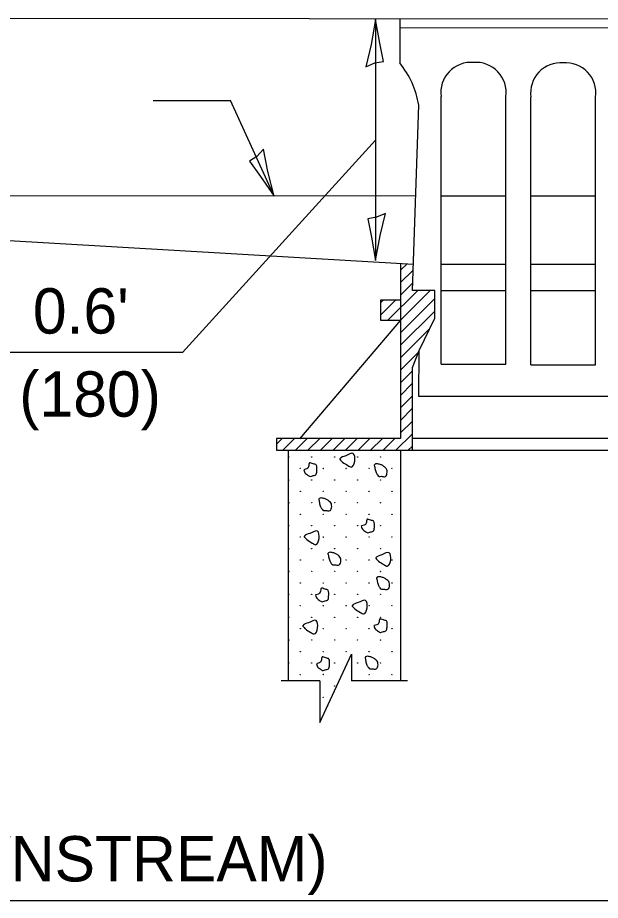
# Model space of a CAD drawing. Extents: x 99512 to 100192, y 99869 to 100309.
# Drawn here: x 100027.22 to 100058.05, y 100138.1 to 100184.83 of the extents above; entities that cross this region are included whole.
import ezdxf

# ---------------------------------------------------------------- set-up
doc = ezdxf.new("R2010")
doc.units = 0
for name, color, linetype in [('Design_PR_Back of Gutter or Curb line', 7, 'Continuous'), ('Design_PR_Roadway Dimensions', 7, 'Continuous'), ('Design_PR_Roadway Notes', 7, 'Continuous'), ('Drainage_PR_Adjustment Items', 7, 'Continuous'), ('Level 43', 7, 'Continuous'), ('Level 46', 7, 'Continuous'), ('Level 52', 7, 'Continuous'), ('Level 53', 7, 'Continuous'), ('Level 54', 7, 'Continuous'), ('Removal_Items', 7, 'Continuous')]:
    doc.layers.add(name, color=color, linetype=linetype)

msp = doc.modelspace()

# ---------------------------------------------------------------- linework, layer by layer
at = {"layer": 'Design_PR_Back of Gutter or Curb line'}
for p, q in [((99973.444, 100184.834), (100148.188, 100184.72)), ((99973.444, 100184.834), (100148.188, 100184.72)), ((99985.387, 100175.444), (100048.156, 100171.79)), ((99985.387, 100175.444), (100048.156, 100171.79)), ((100049.647, 100171.787), (100053.052, 100171.787)), ((100049.647, 100171.787), (100053.052, 100171.787)), ((100054.369, 100171.787), (100057.804, 100171.787)), ((100054.369, 100171.787), (100057.804, 100171.787))]:
    msp.add_line(p, q, dxfattribs=at)
at = {"layer": 'Design_PR_Roadway Notes'}
for p, q in [((100034.389, 100180.447), (100038.484, 100180.447)), ((100034.389, 100180.447), (100038.484, 100180.447)), ((100040.788, 100175.381), (100038.484, 100180.448)), ((100040.788, 100175.381), (100038.484, 100180.448)), ((100043.215, 100147.52), (100044.886, 100151.135)), ((100043.215, 100147.52), (100044.886, 100151.135)), ((100044.886, 100151.135), (100044.886, 100149.719)), ((100044.886, 100151.135), (100044.886, 100149.719)), ((100041.154, 100149.731), (100043.215, 100149.731)), ((100041.154, 100149.731), (100043.215, 100149.731)), ((100043.215, 100149.719), (100043.215, 100147.52)), ((100043.215, 100149.719), (100043.215, 100147.52)), ((100044.886, 100149.731), (100047.853, 100149.731)), ((100044.886, 100149.731), (100047.853, 100149.731))]:
    msp.add_line(p, q, dxfattribs=at)
msp.add_lwpolyline([(100040.229, 100177.873), (100039.876, 100177.489), (100039.49, 100177.227), (100040.074, 100176.429), (100040.788, 100175.381), (100040.457, 100176.695)], close=True, dxfattribs=at)
msp.add_lwpolyline([(100040.229, 100177.873), (100039.876, 100177.489), (100039.49, 100177.227), (100040.074, 100176.429), (100040.788, 100175.381), (100040.457, 100176.695)], close=True, dxfattribs=at)
at = {"layer": 'Drainage_PR_Adjustment Items'}
for points in [[(100047.478, 100171.466), (100047.82, 100171.808)], [(100047.478, 100171.466), (100047.82, 100171.808)], [(100047.478, 100170.806), (100048.141, 100171.466)], [(100047.478, 100170.806), (100048.141, 100171.466)], [(100047.478, 100170.14), (100048.114, 100170.779)], [(100047.478, 100170.14), (100048.114, 100170.779)], [(100046.809, 100168.808), (100048.387, 100170.386)], [(100046.809, 100168.808), (100048.387, 100170.386)], [(100047.472, 100168.808), (100049.05, 100170.386)], [(100047.472, 100168.808), (100049.05, 100170.386)], [(100047.478, 100168.154), (100049.281, 100169.954), (100049.287, 100169.96)], [(100047.478, 100168.154), (100049.281, 100169.954), (100049.287, 100169.96)], [(100046.413, 100169.075), (100047.217, 100169.882)], [(100046.413, 100169.738), (100046.557, 100169.882)], [(100046.413, 100169.075), (100047.217, 100169.882)], [(100046.413, 100169.738), (100046.557, 100169.882)], [(100047.478, 100167.488), (100049.272, 100169.279), (100049.287, 100169.297)], [(100047.478, 100167.488), (100049.272, 100169.279), (100049.287, 100169.297)], [(100047.478, 100166.825), (100049.014, 100168.361)], [(100047.478, 100166.825), (100049.014, 100168.361)], [(100047.478, 100166.162), (100048.414, 100167.098)], [(100047.478, 100166.162), (100048.414, 100167.098)], [(100047.478, 100165.496), (100048.099, 100166.12)], [(100047.478, 100165.496), (100048.099, 100166.12)], [(100047.478, 100164.836), (100048.099, 100165.457)], [(100047.478, 100164.836), (100048.099, 100165.457)], [(100047.481, 100164.173), (100048.099, 100164.794)], [(100047.481, 100164.173), (100048.099, 100164.794)], [(100047.481, 100163.51), (100048.099, 100164.131)], [(100047.481, 100163.51), (100048.099, 100164.131)], [(100047.481, 100162.847), (100048.102, 100163.468)], [(100047.481, 100162.847), (100048.102, 100163.468)], [(100040.914, 100162.25), (100041.211, 100162.547)], [(100040.914, 100162.25), (100041.211, 100162.547)], [(100041.253, 100161.926), (100041.874, 100162.547)], [(100041.253, 100161.926), (100041.874, 100162.547)], [(100041.916, 100161.926), (100042.537, 100162.547)], [(100041.916, 100161.926), (100042.537, 100162.547)], [(100042.579, 100161.926), (100043.2, 100162.547)], [(100042.579, 100161.926), (100043.2, 100162.547)], [(100043.242, 100161.926), (100043.863, 100162.547)], [(100043.242, 100161.926), (100043.863, 100162.547)], [(100043.908, 100161.926), (100044.529, 100162.547)], [(100043.908, 100161.926), (100044.529, 100162.547)], [(100044.568, 100161.926), (100045.189, 100162.547)], [(100044.568, 100161.926), (100045.189, 100162.547)], [(100045.234, 100161.926), (100045.855, 100162.547)], [(100045.234, 100161.926), (100045.855, 100162.547)], [(100045.894, 100161.926), (100046.518, 100162.547)], [(100045.894, 100161.926), (100046.518, 100162.547)], [(100046.56, 100161.926), (100047.181, 100162.547)], [(100046.56, 100161.926), (100047.181, 100162.547)], [(100047.223, 100161.926), (100048.102, 100162.805)], [(100047.223, 100161.926), (100048.102, 100162.805)], [(100047.886, 100161.926), (100048.102, 100162.142)], [(100047.886, 100161.926), (100048.102, 100162.142)]]:
    msp.add_lwpolyline(points, dxfattribs=at)
at = {"layer": 'Level 43'}
for p, q in [((100046.158, 100184.738), (100046.158, 100171.97)), ((100046.158, 100184.738), (100046.158, 100171.97)), ((100046.158, 100178.353), (100035.945, 100167.104)), ((100046.158, 100178.353), (100035.945, 100167.104)), ((100035.945, 100167.104), (100026.638, 100167.104)), ((100035.945, 100167.104), (100026.638, 100167.104)), ((99985.426, 100138.096), (100060.783, 100138.096)), ((99985.426, 100138.096), (100060.783, 100138.096))]:
    msp.add_line(p, q, dxfattribs=at)
for points in [[(100045.635, 100182.238), (100046.115, 100182.442), (100046.576, 100182.52), (100046.375, 100183.488), (100046.158, 100184.738), (100045.915, 100183.404)], [(100045.635, 100182.238), (100046.115, 100182.442), (100046.576, 100182.52), (100046.375, 100183.488), (100046.158, 100184.738), (100045.915, 100183.404)], [(100046.681, 100174.47), (100046.201, 100174.266), (100045.74, 100174.188), (100045.941, 100173.22), (100046.158, 100171.97), (100046.401, 100173.304)], [(100046.681, 100174.47), (100046.201, 100174.266), (100045.74, 100174.188), (100045.941, 100173.22), (100046.158, 100171.97), (100046.401, 100173.304)]]:
    msp.add_lwpolyline(points, close=True, dxfattribs=at)
at = {"layer": 'Level 46'}
for p, q in [((99985.387, 100175.444), (100048.273, 100175.402)), ((99985.387, 100175.444), (100048.273, 100175.402)), ((100049.623, 100175.402), (100053.052, 100175.402)), ((100049.623, 100175.402), (100053.052, 100175.402)), ((100054.378, 100175.399), (100057.801, 100175.399)), ((100054.378, 100175.399), (100057.801, 100175.399))]:
    msp.add_line(p, q, dxfattribs=at)
at = {"layer": 'Level 52'}
for p, q in [((100047.433, 100184.786), (100047.433, 100182.434)), ((100047.433, 100184.786), (100047.433, 100182.434)), ((100047.433, 100184.297), (100074.196, 100184.318)), ((100047.433, 100184.297), (100074.196, 100184.318)), ((100049.623, 100166.48), (100049.623, 100180.652)), ((100049.623, 100166.48), (100049.623, 100180.652)), ((100053.052, 100166.48), (100053.052, 100180.652)), ((100053.052, 100166.48), (100053.052, 100180.652)), ((100054.372, 100166.456), (100054.372, 100180.628)), ((100054.372, 100166.456), (100054.372, 100180.628)), ((100057.801, 100166.456), (100057.801, 100180.628)), ((100057.801, 100166.456), (100057.801, 100180.628)), ((100048.102, 100170.386), (100048.444, 100180.202)), ((100048.102, 100170.386), (100048.444, 100180.202)), ((100047.478, 100171.826), (100047.478, 100169.882)), ((100047.478, 100171.826), (100047.478, 100169.882)), ((100049.287, 100170.386), (100048.102, 100170.386)), ((100049.287, 100170.386), (100048.102, 100170.386)), ((100049.287, 100168.928), (100049.287, 100170.386)), ((100049.287, 100168.928), (100049.287, 100170.386)), ((100049.623, 100170.386), (100053.058, 100170.389)), ((100049.623, 100170.386), (100053.058, 100170.389)), ((100054.402, 100170.389), (100057.81, 100170.392)), ((100054.402, 100170.389), (100057.81, 100170.392)), ((100047.478, 100169.882), (100046.413, 100169.882)), ((100046.413, 100169.882), (100046.413, 100168.808)), ((100047.478, 100169.882), (100046.413, 100169.882)), ((100046.413, 100169.882), (100046.413, 100168.808)), ((100047.478, 100169.882), (100047.478, 100168.808)), ((100047.478, 100169.882), (100047.478, 100168.808)), ((100047.484, 100168.808), (100042.123, 100162.541)), ((100047.484, 100168.808), (100042.123, 100162.541)), ((100046.413, 100168.808), (100047.478, 100168.808)), ((100046.413, 100168.808), (100047.478, 100168.808)), ((100047.478, 100168.808), (100047.478, 100162.547)), ((100047.478, 100168.808), (100047.478, 100162.547)), ((100048.459, 100167.209), (100049.287, 100168.928)), ((100048.459, 100167.209), (100049.287, 100168.928)), ((100048.102, 100166.309), (100048.459, 100167.209)), ((100048.102, 100166.309), (100048.459, 100167.209)), ((100048.438, 100167.155), (100048.435, 100164.794)), ((100048.438, 100167.155), (100048.435, 100164.794)), ((100048.102, 100161.926), (100048.102, 100166.309)), ((100048.102, 100161.926), (100048.102, 100166.309)), ((100049.623, 100166.48), (100053.052, 100166.48)), ((100049.623, 100166.48), (100053.052, 100166.48)), ((100054.372, 100166.456), (100057.801, 100166.456)), ((100054.372, 100166.456), (100057.801, 100166.456)), ((100048.435, 100164.794), (100070.32, 100164.794)), ((100048.435, 100164.794), (100070.32, 100164.794)), ((100047.478, 100162.547), (100040.914, 100162.544)), ((100040.914, 100162.547), (100040.914, 100161.926)), ((100047.478, 100162.547), (100040.914, 100162.544)), ((100040.914, 100162.547), (100040.914, 100161.926)), ((100060.078, 100162.55), (100048.108, 100162.547)), ((100060.078, 100162.55), (100048.108, 100162.547)), ((100040.914, 100161.926), (100048.102, 100161.926)), ((100040.914, 100161.926), (100048.102, 100161.926)), ((100041.529, 100161.926), (100041.529, 100149.731)), ((100041.529, 100161.926), (100041.529, 100149.731)), ((100047.478, 100161.926), (100047.478, 100149.731)), ((100047.478, 100161.926), (100047.478, 100149.731)), ((100048.102, 100161.926), (100073.398, 100161.932)), ((100048.102, 100161.926), (100073.398, 100161.932))]:
    msp.add_line(p, q, dxfattribs=at)
for centre, radius, start, end in [((100043.736, 100179.415), 4.774, 9.4951, 39.2397), ((100043.736, 100179.415), 4.774, 9.4951, 39.2397), ((100051.209, 100180.867), 1.601, 85.4008, 187.7663), ((100051.209, 100180.867), 1.601, 85.4008, 187.7663), ((100051.466, 100180.867), 1.601, 352.2337, 94.5992), ((100051.466, 100180.867), 1.601, 352.2337, 94.5992), ((100055.958, 100180.845), 1.601, 85.4008, 187.7663), ((100055.958, 100180.845), 1.601, 85.4008, 187.7663), ((100056.215, 100180.845), 1.601, 352.2337, 94.5992), ((100056.215, 100180.845), 1.601, 352.2337, 94.5992)]:
    msp.add_arc(centre, radius, start, end, dxfattribs=at)
at = {"layer": 'Level 53'}
for p, q in [((100047.478, 100171.826), (100047.478, 100171.826)), ((100047.478, 100171.826), (100047.478, 100171.826)), ((100047.478, 100171.826), (100047.478, 100171.826)), ((100047.478, 100171.826), (100047.478, 100171.826)), ((100047.478, 100171.826), (100047.478, 100171.826)), ((100047.478, 100171.826), (100047.478, 100171.826)), ((100048.156, 100171.79), (100048.156, 100171.79)), ((100048.156, 100171.79), (100048.156, 100171.79)), ((100048.102, 100170.386), (100048.102, 100170.386)), ((100048.102, 100170.386), (100048.102, 100170.386)), ((100049.266, 100168.928), (100049.266, 100168.928)), ((100049.266, 100168.928), (100049.266, 100168.928)), ((100049.266, 100168.928), (100049.266, 100168.928)), ((100049.266, 100168.928), (100049.266, 100168.928)), ((100048.102, 100166.309), (100048.102, 100166.309)), ((100048.102, 100166.309), (100048.102, 100166.309)), ((100040.914, 100162.547), (100040.914, 100162.547)), ((100040.914, 100162.547), (100040.914, 100162.547)), ((100048.102, 100161.926), (100048.102, 100161.926)), ((100048.102, 100161.926), (100048.102, 100161.926))]:
    msp.add_line(p, q, dxfattribs=at)
at = {"layer": 'Level 54'}
for points in [[(100044.268, 100161.452), (100044.412, 100161.302), (100044.694, 100161.119), (100044.868, 100161.035), (100044.976, 100161.752), (100044.577, 100161.635), (100044.274, 100161.476), (100044.259, 100161.446)], [(100044.268, 100161.452), (100044.412, 100161.302), (100044.694, 100161.119), (100044.868, 100161.035), (100044.976, 100161.752), (100044.577, 100161.635), (100044.274, 100161.476), (100044.259, 100161.446)], [(100042.354, 100160.9), (100042.453, 100160.69), (100042.552, 100160.627), (100042.705, 100160.54), (100042.816, 100160.579), (100042.99, 100160.627), (100043.05, 100160.819), (100043.056, 100161.002), (100043.02, 100161.149), (100042.858, 100161.206), (100042.663, 100161.263), (100042.609, 100161.047), (100042.363, 100160.9)], [(100042.354, 100160.9), (100042.453, 100160.69), (100042.552, 100160.627), (100042.705, 100160.54), (100042.816, 100160.579), (100042.99, 100160.627), (100043.05, 100160.819), (100043.056, 100161.002), (100043.02, 100161.149), (100042.858, 100161.206), (100042.663, 100161.263), (100042.609, 100161.047), (100042.363, 100160.9)], [(100046.101, 100161.083), (100046.146, 100160.855), (100046.182, 100160.75), (100046.257, 100160.621), (100046.344, 100160.546), (100046.464, 100160.552), (100046.638, 100160.528), (100046.716, 100160.573), (100046.761, 100160.696), (100046.767, 100160.84), (100046.725, 100160.954), (100046.629, 100161.05), (100046.506, 100161.131), (100046.353, 100161.188), (100046.257, 100161.206), (100046.152, 100161.206), (100046.089, 100161.143), (100046.092, 100161.092)], [(100046.101, 100161.083), (100046.146, 100160.855), (100046.182, 100160.75), (100046.257, 100160.621), (100046.344, 100160.546), (100046.464, 100160.552), (100046.638, 100160.528), (100046.716, 100160.573), (100046.761, 100160.696), (100046.767, 100160.84), (100046.725, 100160.954), (100046.629, 100161.05), (100046.506, 100161.131), (100046.353, 100161.188), (100046.257, 100161.206), (100046.152, 100161.206), (100046.089, 100161.143), (100046.092, 100161.092)], [(100043.167, 100159.271), (100043.212, 100159.043), (100043.248, 100158.941), (100043.323, 100158.809), (100043.41, 100158.734), (100043.53, 100158.74), (100043.704, 100158.716), (100043.782, 100158.764), (100043.827, 100158.887), (100043.833, 100159.028), (100043.791, 100159.142), (100043.692, 100159.238), (100043.569, 100159.322), (100043.419, 100159.376), (100043.323, 100159.394), (100043.218, 100159.394), (100043.152, 100159.331), (100043.158, 100159.28)], [(100043.167, 100159.271), (100043.212, 100159.043), (100043.248, 100158.941), (100043.323, 100158.809), (100043.41, 100158.734), (100043.53, 100158.74), (100043.704, 100158.716), (100043.782, 100158.764), (100043.827, 100158.887), (100043.833, 100159.028), (100043.791, 100159.142), (100043.692, 100159.238), (100043.569, 100159.322), (100043.419, 100159.376), (100043.323, 100159.394), (100043.218, 100159.394), (100043.152, 100159.331), (100043.158, 100159.28)], [(100045.396, 100157.918), (100045.498, 100157.708), (100045.594, 100157.645), (100045.75, 100157.558), (100045.861, 100157.597), (100046.035, 100157.645), (100046.095, 100157.837), (100046.098, 100158.02), (100046.062, 100158.167), (100045.9, 100158.224), (100045.708, 100158.281), (100045.654, 100158.065), (100045.408, 100157.918)], [(100045.396, 100157.918), (100045.498, 100157.708), (100045.594, 100157.645), (100045.75, 100157.558), (100045.861, 100157.597), (100046.035, 100157.645), (100046.095, 100157.837), (100046.098, 100158.02), (100046.062, 100158.167), (100045.9, 100158.224), (100045.708, 100158.281), (100045.654, 100158.065), (100045.408, 100157.918)], [(100042.378, 100157.345), (100042.522, 100157.195), (100042.804, 100157.012), (100042.981, 100156.928), (100043.086, 100157.645), (100042.687, 100157.528), (100042.384, 100157.369), (100042.372, 100157.342)], [(100042.378, 100157.345), (100042.522, 100157.195), (100042.804, 100157.012), (100042.981, 100156.928), (100043.086, 100157.645), (100042.687, 100157.528), (100042.384, 100157.369), (100042.372, 100157.342)], [(100043.65, 100156.4), (100043.695, 100156.172), (100043.731, 100156.067), (100043.806, 100155.938), (100043.893, 100155.863), (100044.013, 100155.866), (100044.187, 100155.845), (100044.265, 100155.89), (100044.31, 100156.013), (100044.316, 100156.154), (100044.274, 100156.271), (100044.178, 100156.367), (100044.052, 100156.448), (100043.902, 100156.505), (100043.806, 100156.523), (100043.701, 100156.523), (100043.638, 100156.46), (100043.641, 100156.406)], [(100043.65, 100156.4), (100043.695, 100156.172), (100043.731, 100156.067), (100043.806, 100155.938), (100043.893, 100155.863), (100044.013, 100155.866), (100044.187, 100155.845), (100044.265, 100155.89), (100044.31, 100156.013), (100044.316, 100156.154), (100044.274, 100156.271), (100044.178, 100156.367), (100044.052, 100156.448), (100043.902, 100156.505), (100043.806, 100156.523), (100043.701, 100156.523), (100043.638, 100156.46), (100043.641, 100156.406)], [(100046.173, 100156.208), (100046.317, 100156.055), (100046.599, 100155.872), (100046.773, 100155.791), (100046.878, 100156.505), (100046.482, 100156.388), (100046.176, 100156.229), (100046.164, 100156.202)], [(100046.173, 100156.208), (100046.317, 100156.055), (100046.599, 100155.872), (100046.773, 100155.791), (100046.878, 100156.505), (100046.482, 100156.388), (100046.176, 100156.229), (100046.164, 100156.202)], [(100046.227, 100155.104), (100046.272, 100154.876), (100046.308, 100154.771), (100046.383, 100154.642), (100046.47, 100154.567), (100046.59, 100154.57), (100046.764, 100154.549), (100046.842, 100154.594), (100046.887, 100154.717), (100046.893, 100154.858), (100046.851, 100154.975), (100046.752, 100155.071), (100046.629, 100155.152), (100046.479, 100155.209), (100046.383, 100155.227), (100046.278, 100155.227), (100046.212, 100155.164), (100046.218, 100155.11)], [(100046.227, 100155.104), (100046.272, 100154.876), (100046.308, 100154.771), (100046.383, 100154.642), (100046.47, 100154.567), (100046.59, 100154.57), (100046.764, 100154.549), (100046.842, 100154.594), (100046.887, 100154.717), (100046.893, 100154.858), (100046.851, 100154.975), (100046.752, 100155.071), (100046.629, 100155.152), (100046.479, 100155.209), (100046.383, 100155.227), (100046.278, 100155.227), (100046.212, 100155.164), (100046.218, 100155.11)], [(100042.978, 100154.267), (100043.077, 100154.054), (100043.176, 100153.991), (100043.329, 100153.904), (100043.44, 100153.946), (100043.614, 100153.991), (100043.674, 100154.183), (100043.68, 100154.366), (100043.644, 100154.513), (100043.482, 100154.57), (100043.287, 100154.63), (100043.233, 100154.414), (100042.987, 100154.267)], [(100042.978, 100154.267), (100043.077, 100154.054), (100043.176, 100153.991), (100043.329, 100153.904), (100043.44, 100153.946), (100043.614, 100153.991), (100043.674, 100154.183), (100043.68, 100154.366), (100043.644, 100154.513), (100043.482, 100154.57), (100043.287, 100154.63), (100043.233, 100154.414), (100042.987, 100154.267)], [(100044.922, 100153.676), (100045.066, 100153.526), (100045.351, 100153.343), (100045.525, 100153.262), (100045.63, 100153.976), (100045.231, 100153.859), (100044.928, 100153.7), (100044.916, 100153.673)], [(100044.922, 100153.676), (100045.066, 100153.526), (100045.351, 100153.343), (100045.525, 100153.262), (100045.63, 100153.976), (100045.231, 100153.859), (100044.928, 100153.7), (100044.916, 100153.673)], [(100042.3, 100152.614), (100042.444, 100152.464), (100042.726, 100152.281), (100042.903, 100152.2), (100043.008, 100152.914), (100042.609, 100152.797), (100042.306, 100152.638), (100042.294, 100152.611)], [(100042.3, 100152.614), (100042.444, 100152.464), (100042.726, 100152.281), (100042.903, 100152.2), (100043.008, 100152.914), (100042.609, 100152.797), (100042.306, 100152.638), (100042.294, 100152.611)], [(100046.068, 100152.641), (100046.17, 100152.431), (100046.266, 100152.368), (100046.422, 100152.278), (100046.53, 100152.32), (100046.707, 100152.368), (100046.764, 100152.56), (100046.77, 100152.743), (100046.734, 100152.89), (100046.572, 100152.944), (100046.38, 100153.004), (100046.326, 100152.788), (100046.08, 100152.641)], [(100046.068, 100152.641), (100046.17, 100152.431), (100046.266, 100152.368), (100046.422, 100152.278), (100046.53, 100152.32), (100046.707, 100152.368), (100046.764, 100152.56), (100046.77, 100152.743), (100046.734, 100152.89), (100046.572, 100152.944), (100046.38, 100153.004), (100046.326, 100152.788), (100046.08, 100152.641)], [(100043.023, 100150.628), (100043.125, 100150.418), (100043.221, 100150.352), (100043.377, 100150.265), (100043.488, 100150.307), (100043.662, 100150.352), (100043.722, 100150.547), (100043.725, 100150.73), (100043.689, 100150.874), (100043.527, 100150.931), (100043.335, 100150.991), (100043.281, 100150.775), (100043.035, 100150.628)], [(100043.023, 100150.628), (100043.125, 100150.418), (100043.221, 100150.352), (100043.377, 100150.265), (100043.488, 100150.307), (100043.662, 100150.352), (100043.722, 100150.547), (100043.725, 100150.73), (100043.689, 100150.874), (100043.527, 100150.931), (100043.335, 100150.991), (100043.281, 100150.775), (100043.035, 100150.628)], [(100045.618, 100150.889), (100045.663, 100150.658), (100045.699, 100150.556), (100045.774, 100150.424), (100045.861, 100150.352), (100045.978, 100150.355), (100046.155, 100150.334), (100046.23, 100150.379), (100046.278, 100150.502), (100046.284, 100150.643), (100046.242, 100150.76), (100046.143, 100150.856), (100046.02, 100150.937), (100045.87, 100150.994), (100045.774, 100151.012), (100045.669, 100151.012), (100045.603, 100150.946), (100045.609, 100150.895)], [(100045.618, 100150.889), (100045.663, 100150.658), (100045.699, 100150.556), (100045.774, 100150.424), (100045.861, 100150.352), (100045.978, 100150.355), (100046.155, 100150.334), (100046.23, 100150.379), (100046.278, 100150.502), (100046.284, 100150.643), (100046.242, 100150.76), (100046.143, 100150.856), (100046.02, 100150.937), (100045.87, 100150.994), (100045.774, 100151.012), (100045.669, 100151.012), (100045.603, 100150.946), (100045.609, 100150.895)]]:
    msp.add_spline(points, degree=3, dxfattribs=at)
at = {"layer": 'Removal_Items'}
for centre in [(100041.568, 100161.57), (100041.568, 100161.57), (100042.78, 100161.57), (100042.78, 100161.57), (100043.993, 100161.57), (100043.993, 100161.57), (100045.205, 100161.57), (100045.205, 100161.57), (100046.417, 100161.57), (100046.417, 100161.57), (100042.174, 100160.964), (100042.174, 100160.964), (100043.386, 100160.964), (100043.386, 100160.964), (100044.599, 100160.964), (100044.599, 100160.964), (100045.811, 100160.964), (100045.811, 100160.964), (100047.023, 100160.964), (100047.023, 100160.964), (100041.568, 100160.358), (100041.568, 100160.358), (100042.78, 100160.358), (100042.78, 100160.358), (100043.993, 100160.358), (100043.993, 100160.358), (100045.205, 100160.358), (100045.205, 100160.358), (100046.417, 100160.358), (100046.417, 100160.358), (100042.174, 100159.752), (100042.174, 100159.752), (100043.386, 100159.752), (100043.386, 100159.752), (100044.599, 100159.752), (100044.599, 100159.752), (100045.811, 100159.752), (100045.811, 100159.752), (100047.023, 100159.752), (100047.023, 100159.752), (100041.568, 100159.146), (100041.568, 100159.146), (100042.78, 100159.146), (100042.78, 100159.146), (100043.993, 100159.146), (100043.993, 100159.146), (100045.205, 100159.146), (100045.205, 100159.146), (100046.417, 100159.146), (100046.417, 100159.146), (100042.174, 100158.54), (100042.174, 100158.54), (100043.386, 100158.54), (100043.386, 100158.54), (100044.599, 100158.54), (100044.599, 100158.54), (100045.811, 100158.54), (100045.811, 100158.54), (100047.023, 100158.54), (100047.023, 100158.54), (100041.568, 100157.934), (100041.568, 100157.934), (100042.78, 100157.934), (100042.78, 100157.934), (100043.993, 100157.934), (100043.993, 100157.934), (100045.205, 100157.934), (100045.205, 100157.934), (100046.417, 100157.934), (100046.417, 100157.934), (100042.174, 100157.328), (100042.174, 100157.328), (100043.386, 100157.328), (100043.386, 100157.328), (100044.599, 100157.328), (100044.599, 100157.328), (100045.811, 100157.328), (100045.811, 100157.328), (100047.023, 100157.328), (100047.023, 100157.328), (100041.568, 100156.721), (100041.568, 100156.721), (100042.78, 100156.721), (100042.78, 100156.721), (100043.993, 100156.721), (100043.993, 100156.721), (100045.205, 100156.721), (100045.205, 100156.721), (100046.417, 100156.721), (100046.417, 100156.721), (100042.174, 100156.115), (100042.174, 100156.115), (100043.386, 100156.115), (100043.386, 100156.115), (100044.599, 100156.115), (100044.599, 100156.115), (100045.811, 100156.115), (100045.811, 100156.115), (100047.023, 100156.115), (100047.023, 100156.115), (100041.568, 100155.509), (100041.568, 100155.509), (100042.78, 100155.509), (100042.78, 100155.509), (100043.993, 100155.509), (100043.993, 100155.509), (100045.205, 100155.509), (100045.205, 100155.509), (100046.417, 100155.509), (100046.417, 100155.509), (100042.174, 100154.903), (100042.174, 100154.903), (100043.386, 100154.903), (100043.386, 100154.903), (100044.599, 100154.903), (100044.599, 100154.903), (100045.811, 100154.903), (100045.811, 100154.903), (100047.023, 100154.903), (100047.023, 100154.903), (100041.568, 100154.297), (100041.568, 100154.297), (100042.78, 100154.297), (100042.78, 100154.297), (100043.993, 100154.297), (100043.993, 100154.297), (100045.205, 100154.297), (100045.205, 100154.297), (100046.417, 100154.297), (100046.417, 100154.297), (100042.174, 100153.691), (100042.174, 100153.691), (100043.386, 100153.691), (100043.386, 100153.691), (100044.599, 100153.691), (100044.599, 100153.691), (100045.811, 100153.691), (100045.811, 100153.691), (100047.023, 100153.691), (100047.023, 100153.691), (100041.568, 100153.085), (100041.568, 100153.085), (100042.78, 100153.085), (100042.78, 100153.085), (100043.993, 100153.085), (100043.993, 100153.085), (100045.205, 100153.085), (100045.205, 100153.085), (100046.417, 100153.085), (100046.417, 100153.085), (100042.174, 100152.479), (100042.174, 100152.479), (100043.386, 100152.479), (100043.386, 100152.479), (100044.599, 100152.479), (100044.599, 100152.479), (100045.811, 100152.479), (100045.811, 100152.479), (100047.023, 100152.479), (100047.023, 100152.479), (100041.568, 100151.873), (100041.568, 100151.873), (100042.78, 100151.873), (100042.78, 100151.873), (100043.993, 100151.873), (100043.993, 100151.873), (100045.205, 100151.873), (100045.205, 100151.873), (100046.417, 100151.873), (100046.417, 100151.873), (100042.174, 100151.267), (100042.174, 100151.267), (100043.386, 100151.267), (100043.386, 100151.267), (100044.599, 100151.267), (100044.599, 100151.267), (100045.811, 100151.267), (100045.811, 100151.267), (100047.023, 100151.267), (100047.023, 100151.267), (100041.568, 100150.661), (100041.568, 100150.661), (100042.78, 100150.661), (100042.78, 100150.661), (100043.993, 100150.661), (100043.993, 100150.661), (100045.205, 100150.661), (100045.205, 100150.661), (100046.417, 100150.661), (100046.417, 100150.661), (100042.174, 100150.054), (100042.174, 100150.054), (100043.386, 100150.054), (100043.386, 100150.054), (100045.811, 100150.054), (100045.811, 100150.054), (100047.023, 100150.054), (100047.023, 100150.054), (100043.993, 100149.448), (100043.993, 100149.448), (100043.386, 100148.842), (100043.386, 100148.842)]:
    msp.add_circle(centre, 0.00857, dxfattribs=at)

# ---------------------------------------------------------------- texts
at = {"layer": 'Design_PR_Roadway Dimensions'}
for s, p in [("0.6'", (100028.023, 100168.106)), ("0.6'", (100028.023, 100168.106)), ('(180)', (100027.305, 100163.706)), ('(180)', (100027.305, 100163.706)), ('10\'-0" (3 m) (DOWNSTREAM)', (100000.498, 100139.098)), ('10\'-0" (3 m) (DOWNSTREAM)', (100000.498, 100139.098))]:
    msp.add_text(s, height=2.4, dxfattribs=at).set_placement(p)

doc.saveas('drawing.dxf')
